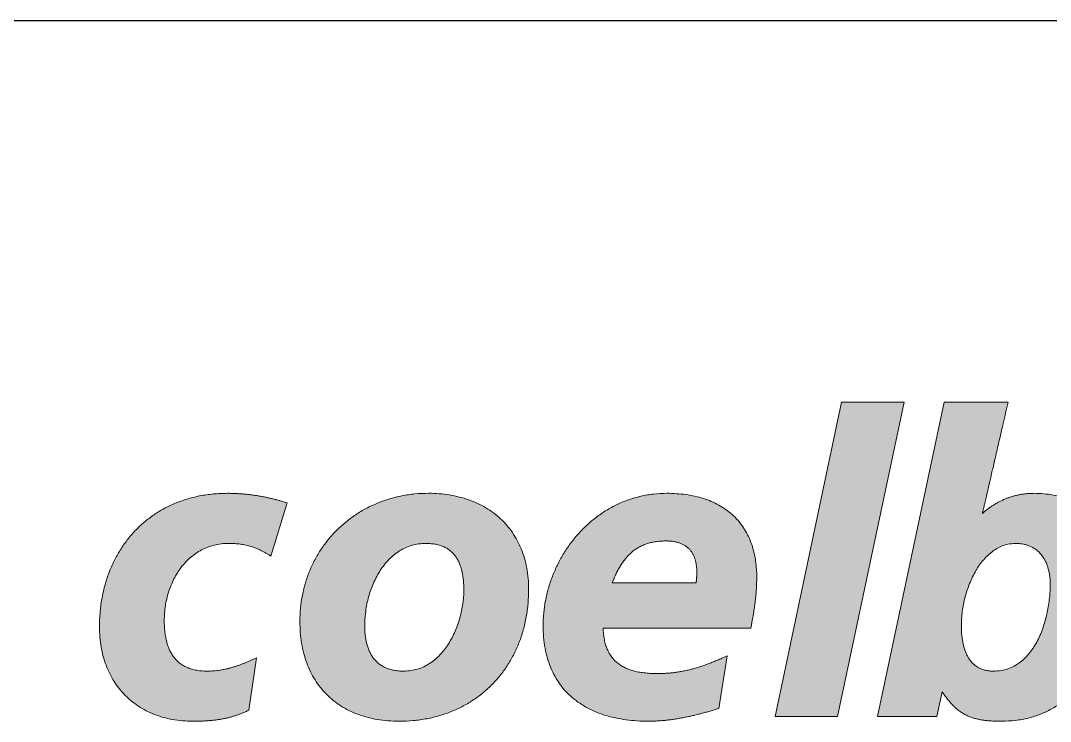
# Model space of a CAD drawing. Header units: millimetres. Extents: x 0 to 420, y 0 to 297.
# Drawn here: x 377.07 to 396.49, y 38.22 to 51.44 of the extents above; entities that cross this region are included whole.
import ezdxf

# ---------------------------------------------------------------- set-up
doc = ezdxf.new("R2010")
doc.units = ezdxf.units.MM
doc.layers.add('1', color=7, linetype='Continuous')

msp = doc.modelspace()

# ---------------------------------------------------------------- hatches: boundary and pattern name
at = {"layer": '1', "linetype": 'Continuous', "lineweight": 0}
msp.add_hatch(color=156, dxfattribs=at).paths.add_polyline_path([(393.736, 44.241), (392.479, 38.315), (391.3, 38.315), (392.556, 44.241)])
h = msp.add_hatch(color=156, dxfattribs=at)
h.dxf.hatch_style = 1
edge = h.paths.add_edge_path(flags=16)
edge.add_spline(control_points=[(395.874, 41.577), (395.823, 41.576), (395.733, 41.574), (395.61, 41.541), (395.505, 41.496), (395.407, 41.434), (395.316, 41.358), (395.232, 41.27), (395.155, 41.171), (395.085, 41.063), (395.023, 40.946), (394.968, 40.823), (394.921, 40.695), (394.883, 40.564), (394.852, 40.43), (394.83, 40.296), (394.816, 40.162), (394.812, 40.042), (394.814, 39.938), (394.82, 39.849), (394.831, 39.764), (394.845, 39.684), (394.865, 39.608), (394.889, 39.536), (394.918, 39.47), (394.952, 39.41), (394.991, 39.355), (395.035, 39.307), (395.085, 39.265), (395.141, 39.23), (395.203, 39.202), (395.27, 39.182), (395.343, 39.17), (395.441, 39.165), (395.56, 39.175), (395.692, 39.208), (395.813, 39.261), (395.922, 39.331), (396.02, 39.417), (396.108, 39.516), (396.185, 39.627), (396.253, 39.746), (396.311, 39.873), (396.361, 40.005), (396.402, 40.14), (396.434, 40.277), (396.459, 40.413), (396.477, 40.546), (396.487, 40.675), (396.491, 40.788), (396.488, 40.884), (396.48, 40.965), (396.467, 41.043), (396.448, 41.116), (396.425, 41.185), (396.396, 41.249), (396.362, 41.308), (396.323, 41.362), (396.279, 41.411), (396.23, 41.454), (396.176, 41.491), (396.117, 41.522), (396.054, 41.546), (395.973, 41.567), (395.912, 41.573), (395.874, 41.577)], knot_values=[0, 0, 0, 0, 0.153916, 0.26735, 0.380574, 0.495451, 0.613315, 0.734735, 0.86, 0.988894, 1.12107, 1.255795, 1.392362, 1.529829, 1.667334, 1.803843, 1.938417, 2.070066, 2.162599, 2.251607, 2.337075, 2.418929, 2.497279, 2.572202, 2.643979, 2.713043, 2.779829, 2.845173, 2.909902, 2.975088, 3.041826, 3.111413, 3.184967, 3.263664, 3.406112, 3.540599, 3.670737, 3.799479, 3.929001, 4.060704, 4.195201, 4.332562, 4.472234, 4.61348, 4.755197, 4.896128, 5.034824, 5.169823, 5.299517, 5.422284, 5.50713, 5.588645, 5.666947, 5.74229, 5.814809, 5.884898, 5.9529, 6.019267, 6.08457, 6.149398, 6.214481, 6.280515, 6.348284, 6.41852, 6.53158, 6.53158, 6.53158, 6.53158], degree=3, periodic=0)
edge = h.paths.add_edge_path()
edge.add_line((394.51, 38.697), (394.453, 38.78))
edge.add_line((394.453, 38.78), (394.352, 38.315))
edge.add_line((394.352, 38.315), (393.234, 38.315))
edge.add_line((393.234, 38.315), (394.491, 44.241))
edge.add_line((394.491, 44.241), (395.695, 44.241))
edge.add_spline(control_points=[(395.695, 44.241), (395.664, 44.108), (395.607, 43.859), (395.526, 43.512), (395.458, 43.214), (395.4, 42.963), (395.352, 42.755), (395.312, 42.584), (395.281, 42.449), (395.257, 42.343), (395.239, 42.265), (395.226, 42.209), (395.217, 42.174), (395.212, 42.151), (395.211, 42.144), (395.21, 42.142)], knot_values=[0, 0, 0, 0, 0.08349, 0.155702, 0.217462, 0.269577, 0.312864, 0.348122, 0.376177, 0.397826, 0.413901, 0.425191, 0.432522, 0.436693, 0.438192, 0.438192, 0.438192, 0.438192], degree=3, periodic=0)
edge.add_spline(control_points=[(395.21, 42.142), (395.226, 42.155), (395.257, 42.183), (395.307, 42.222), (395.358, 42.26), (395.411, 42.295), (395.466, 42.329), (395.523, 42.36), (395.581, 42.389), (395.641, 42.416), (395.703, 42.44), (395.766, 42.461), (395.832, 42.479), (395.898, 42.494), (395.967, 42.506), (396.038, 42.515), (396.11, 42.52), (396.221, 42.523), (396.368, 42.516), (396.544, 42.493), (396.708, 42.453), (396.859, 42.398), (396.998, 42.33), (397.124, 42.247), (397.238, 42.152), (397.339, 42.045), (397.428, 41.926), (397.504, 41.797), (397.569, 41.658), (397.622, 41.509), (397.662, 41.352), (397.691, 41.188), (397.708, 41.016), (397.714, 40.82), (397.706, 40.602), (397.682, 40.365), (397.641, 40.13), (397.583, 39.899), (397.509, 39.675), (397.418, 39.458), (397.311, 39.252), (397.186, 39.058), (397.045, 38.879), (396.886, 38.716), (396.71, 38.573), (396.517, 38.45), (396.306, 38.351), (396.077, 38.278), (395.832, 38.233), (395.629, 38.222), (395.478, 38.224), (395.386, 38.227), (395.299, 38.234), (395.216, 38.244), (395.138, 38.258), (395.064, 38.276), (394.993, 38.299), (394.926, 38.327), (394.861, 38.36), (394.799, 38.4), (394.738, 38.445), (394.679, 38.498), (394.622, 38.557), (394.565, 38.624), (394.529, 38.672), (394.51, 38.697)], knot_values=[0.000008, 0.000008, 0.000008, 0.000008, 0.012795, 0.025652, 0.038564, 0.051551, 0.064596, 0.077732, 0.090954, 0.104291, 0.117738, 0.131335, 0.145095, 0.159049, 0.173211, 0.187634, 0.202328, 0.217341, 0.255614, 0.291617, 0.325676, 0.358159, 0.389429, 0.419862, 0.44982, 0.479644, 0.509638, 0.540062, 0.57115, 0.603066, 0.635958, 0.669925, 0.705036, 0.741327, 0.789447, 0.837844, 0.886326, 0.934695, 0.982808, 1.03052, 1.077758, 1.124504, 1.170809, 1.216818, 1.262775, 1.309039, 1.356086, 1.40449, 1.454931, 1.508136, 1.528027, 1.546779, 1.564514, 1.581342, 1.597411, 1.612861, 1.627876, 1.642635, 1.657368, 1.672273, 1.687587, 1.703512, 1.720272, 1.738057, 1.757054, 1.757054, 1.757054, 1.757054], degree=3, periodic=0)
h = msp.add_hatch(color=156, dxfattribs=at)
h.dxf.hatch_style = 1
edge = h.paths.add_edge_path()
edge.add_spline(control_points=[(380.974, 42.522), (380.884, 42.519), (380.708, 42.515), (380.451, 42.476), (380.206, 42.416), (379.977, 42.333), (379.762, 42.229), (379.562, 42.105), (379.379, 41.961), (379.212, 41.8), (379.063, 41.622), (378.932, 41.428), (378.819, 41.22), (378.725, 40.999), (378.652, 40.766), (378.598, 40.521), (378.566, 40.267), (378.556, 40.028), (378.564, 39.813), (378.588, 39.626), (378.627, 39.448), (378.681, 39.279), (378.749, 39.121), (378.832, 38.974), (378.928, 38.838), (379.037, 38.714), (379.159, 38.602), (379.293, 38.504), (379.438, 38.419), (379.595, 38.349), (379.762, 38.293), (379.939, 38.253), (380.126, 38.228), (380.278, 38.222), (380.39, 38.223), (380.46, 38.225), (380.529, 38.227), (380.597, 38.231), (380.664, 38.237), (380.73, 38.244), (380.796, 38.252), (380.861, 38.263), (380.926, 38.275), (380.991, 38.29), (381.055, 38.307), (381.12, 38.327), (381.184, 38.349), (381.249, 38.374), (381.314, 38.401), (381.357, 38.422), (381.379, 38.432)], knot_values=[0, 0, 0, 0, 0.269734, 0.528943, 0.77935, 1.022705, 1.260638, 1.494792, 1.726672, 1.957704, 2.189188, 2.422304, 2.658162, 2.897733, 3.141944, 3.391583, 3.647503, 3.910392, 4.105863, 4.294049, 4.475791, 4.652074, 4.823814, 4.992029, 5.157835, 5.322328, 5.486662, 5.652027, 5.819636, 5.990603, 6.166136, 6.347303, 6.535227, 6.730846, 6.802192, 6.872254, 6.941247, 7.009258, 7.07652, 7.143158, 7.209365, 7.275339, 7.341314, 7.407479, 7.474088, 7.541295, 7.609464, 7.678737, 7.749434, 7.821769, 7.821769, 7.821769, 7.821769], degree=3, periodic=0)
edge.add_line((381.379, 38.432), (381.519, 39.42))
edge.add_line((381.519, 39.42), (381.463, 39.393))
edge.add_spline(control_points=[(381.463, 39.393), (381.445, 39.385), (381.408, 39.367), (381.352, 39.343), (381.296, 39.32), (381.24, 39.297), (381.183, 39.277), (381.126, 39.257), (381.069, 39.24), (381.011, 39.224), (380.952, 39.209), (380.893, 39.197), (380.834, 39.186), (380.773, 39.178), (380.713, 39.172), (380.651, 39.168), (380.571, 39.167), (380.476, 39.171), (380.371, 39.186), (380.276, 39.211), (380.191, 39.244), (380.115, 39.287), (380.048, 39.337), (379.991, 39.394), (379.941, 39.458), (379.899, 39.528), (379.865, 39.603), (379.837, 39.683), (379.815, 39.767), (379.8, 39.854), (379.789, 39.944), (379.783, 40.036), (379.78, 40.143), (379.785, 40.266), (379.8, 40.4), (379.826, 40.533), (379.862, 40.663), (379.907, 40.788), (379.962, 40.907), (380.026, 41.021), (380.099, 41.127), (380.182, 41.224), (380.273, 41.312), (380.374, 41.39), (380.482, 41.455), (380.6, 41.508), (380.725, 41.547), (380.859, 41.572), (380.97, 41.578), (381.055, 41.576), (381.111, 41.574), (381.165, 41.569), (381.218, 41.563), (381.269, 41.555), (381.319, 41.545), (381.368, 41.534), (381.417, 41.52), (381.464, 41.504), (381.512, 41.486), (381.558, 41.467), (381.605, 41.445), (381.652, 41.421), (381.699, 41.395), (381.747, 41.366), (381.778, 41.346), (381.794, 41.336)], knot_values=[0, 0, 0, 0, 0.061246, 0.122231, 0.182998, 0.243519, 0.303885, 0.364091, 0.424244, 0.48428, 0.544401, 0.604609, 0.665057, 0.725765, 0.786891, 0.848527, 0.910879, 1.026593, 1.132425, 1.229946, 1.320788, 1.406649, 1.489198, 1.569964, 1.650271, 1.731143, 1.813439, 1.897619, 1.983944, 2.072453, 2.163109, 2.255596, 2.349677, 2.485881, 2.621692, 2.756784, 2.890945, 3.023901, 3.155487, 3.285597, 3.414307, 3.541724, 3.668226, 3.794351, 3.92088, 4.048849, 4.179493, 4.314277, 4.454827, 4.512719, 4.568687, 4.623048, 4.676019, 4.727901, 4.778881, 4.829305, 4.87939, 4.929478, 4.979786, 5.03059, 5.082131, 5.134721, 5.188528, 5.24384, 5.300837, 5.300837, 5.300837, 5.300837], degree=3, periodic=0)
edge.add_line((381.794, 41.336), (382.096, 42.344))
edge.add_line((382.096, 42.344), (382.027, 42.364))
edge.add_spline(control_points=[(382.027, 42.364), (382.004, 42.371), (381.958, 42.384), (381.889, 42.402), (381.82, 42.419), (381.751, 42.435), (381.682, 42.45), (381.612, 42.463), (381.543, 42.475), (381.473, 42.486), (381.403, 42.495), (381.332, 42.503), (381.262, 42.51), (381.191, 42.515), (381.119, 42.519), (381.047, 42.521), (380.999, 42.521), (380.974, 42.522)], knot_values=[0, 0, 0, 0, 0.071823, 0.14328, 0.21448, 0.285408, 0.356191, 0.426831, 0.497454, 0.568028, 0.638698, 0.709508, 0.780561, 0.85184, 0.923496, 0.995573, 1.068179, 1.068179, 1.068179, 1.068179], degree=3, periodic=0)
h = msp.add_hatch(color=156, dxfattribs=at)
h.dxf.hatch_style = 1
edge = h.paths.add_edge_path()
edge.add_spline(control_points=[(382.338, 40.106), (382.341, 40.19), (382.345, 40.357), (382.382, 40.601), (382.44, 40.836), (382.52, 41.06), (382.62, 41.273), (382.74, 41.472), (382.877, 41.658), (383.032, 41.829), (383.204, 41.983), (383.39, 42.121), (383.59, 42.24), (383.803, 42.34), (384.028, 42.42), (384.264, 42.478), (384.51, 42.514), (384.745, 42.525), (384.963, 42.517), (385.159, 42.493), (385.346, 42.455), (385.523, 42.402), (385.69, 42.334), (385.847, 42.251), (385.992, 42.155), (386.124, 42.044), (386.244, 41.92), (386.349, 41.783), (386.44, 41.634), (386.517, 41.471), (386.577, 41.297), (386.621, 41.111), (386.647, 40.913), (386.656, 40.689), (386.645, 40.446), (386.612, 40.191), (386.556, 39.947), (386.479, 39.715), (386.382, 39.496), (386.266, 39.29), (386.131, 39.1), (385.978, 38.925), (385.808, 38.767), (385.622, 38.628), (385.421, 38.507), (385.205, 38.405), (384.975, 38.325), (384.732, 38.266), (384.477, 38.231), (384.232, 38.22), (384.004, 38.228), (383.801, 38.253), (383.61, 38.294), (383.43, 38.351), (383.262, 38.423), (383.107, 38.511), (382.965, 38.612), (382.837, 38.728), (382.722, 38.858), (382.621, 39.001), (382.535, 39.157), (382.464, 39.325), (382.408, 39.504), (382.368, 39.695), (382.343, 39.897), (382.34, 40.036), (382.338, 40.106)], knot_values=[0, 0, 0, 0, 0.252494, 0.498829, 0.740101, 0.977393, 1.21157, 1.443583, 1.67418, 1.904147, 2.134197, 2.365048, 2.597491, 2.832276, 3.070303, 3.312533, 3.559974, 3.813803, 4.017471, 4.214206, 4.40459, 4.58939, 4.769375, 4.945509, 5.118825, 5.290466, 5.461708, 5.633907, 5.808471, 5.986881, 6.170615, 6.361104, 6.559813, 6.76804, 7.032403, 7.288847, 7.538424, 7.782124, 8.0211, 8.25635, 8.489037, 8.720302, 8.95128, 9.183249, 9.417455, 9.655187, 9.897849, 10.146764, 10.403377, 10.669105, 10.88251, 11.086196, 11.281309, 11.469077, 11.650766, 11.827842, 12.00178, 12.174166, 12.346545, 12.520501, 12.697573, 12.879147, 13.066581, 13.261138, 13.463895, 13.67588, 13.67588, 13.67588, 13.67588], degree=3, periodic=0)
edge = h.paths.add_edge_path(flags=16)
edge.add_spline(control_points=[(383.561, 40.093), (383.561, 40.04), (383.561, 39.959), (383.57, 39.849), (383.582, 39.764), (383.599, 39.683), (383.622, 39.607), (383.651, 39.535), (383.686, 39.469), (383.727, 39.409), (383.775, 39.354), (383.829, 39.306), (383.889, 39.264), (383.957, 39.229), (384.032, 39.202), (384.114, 39.182), (384.204, 39.17), (384.311, 39.166), (384.432, 39.174), (384.559, 39.203), (384.678, 39.249), (384.788, 39.31), (384.889, 39.386), (384.983, 39.474), (385.067, 39.573), (385.143, 39.681), (385.21, 39.797), (385.268, 39.92), (385.318, 40.046), (385.358, 40.176), (385.39, 40.308), (385.413, 40.44), (385.427, 40.571), (385.431, 40.688), (385.429, 40.792), (385.423, 40.881), (385.412, 40.967), (385.397, 41.048), (385.376, 41.125), (385.35, 41.198), (385.318, 41.265), (385.28, 41.327), (385.235, 41.384), (385.183, 41.433), (385.124, 41.476), (385.058, 41.513), (384.984, 41.541), (384.901, 41.562), (384.811, 41.574), (384.702, 41.579), (384.58, 41.571), (384.45, 41.543), (384.328, 41.498), (384.216, 41.437), (384.112, 41.362), (384.017, 41.275), (383.931, 41.177), (383.854, 41.069), (383.785, 40.953), (383.726, 40.831), (383.676, 40.702), (383.634, 40.57), (383.602, 40.436), (383.574, 40.277), (383.566, 40.162), (383.561, 40.093)], knot_values=[0, 0, 0, 0, 0.156061, 0.245326, 0.331167, 0.413623, 0.493022, 0.569592, 0.64387, 0.716496, 0.788309, 0.860274, 0.933472, 1.009085, 1.088309, 1.172366, 1.262338, 1.359295, 1.493669, 1.622816, 1.749125, 1.874615, 2.000723, 2.128404, 2.258155, 2.390142, 2.524052, 2.659533, 2.795895, 2.932402, 3.068132, 3.202256, 3.333741, 3.461737, 3.554463, 3.644035, 3.73029, 3.813301, 3.893102, 3.969962, 4.044307, 4.116728, 4.188044, 4.259279, 4.331665, 4.406531, 4.485302, 4.569331, 4.659973, 4.758408, 4.89576, 5.02742, 5.155768, 5.282717, 5.409876, 5.53822, 5.668451, 5.800865, 5.935414, 6.071802, 6.20959, 6.348146, 6.486828, 6.624819, 6.83231, 6.83231, 6.83231, 6.83231], degree=3, periodic=0)
h = msp.add_hatch(color=156, dxfattribs=at)
h.dxf.hatch_style = 1
edge = h.paths.add_edge_path()
edge.add_spline(control_points=[(390.954, 41.021), (390.947, 41.118), (390.935, 41.272), (390.888, 41.476), (390.835, 41.632), (390.767, 41.775), (390.686, 41.905), (390.592, 42.024), (390.486, 42.129), (390.367, 42.222), (390.238, 42.303), (390.097, 42.37), (389.947, 42.426), (389.786, 42.469), (389.617, 42.5), (389.439, 42.518), (389.235, 42.525), (389.009, 42.513), (388.769, 42.471), (388.539, 42.404), (388.321, 42.314), (388.115, 42.202), (387.923, 42.07), (387.745, 41.919), (387.582, 41.752), (387.434, 41.57), (387.304, 41.375), (387.191, 41.169), (387.096, 40.953), (387.021, 40.73), (386.967, 40.5), (386.933, 40.266), (386.922, 40.034), (386.931, 39.811), (386.959, 39.602), (387.004, 39.408), (387.067, 39.229), (387.146, 39.065), (387.241, 38.916), (387.352, 38.782), (387.477, 38.662), (387.616, 38.557), (387.767, 38.467), (387.931, 38.391), (388.107, 38.329), (388.294, 38.281), (388.49, 38.247), (388.697, 38.227), (388.866, 38.222), (388.994, 38.224), (389.079, 38.227), (389.163, 38.233), (389.248, 38.241), (389.332, 38.252), (389.415, 38.264), (389.499, 38.277), (389.582, 38.293), (389.665, 38.31), (389.748, 38.328), (389.83, 38.348), (389.912, 38.369), (389.994, 38.391), (390.075, 38.414), (390.156, 38.438), (390.21, 38.455), (390.237, 38.463)], knot_values=[0, 0, 0, 0, 0.291677, 0.463178, 0.626721, 0.784004, 0.936781, 1.08686, 1.235945, 1.385717, 1.537619, 1.692986, 1.852903, 2.018315, 2.189935, 2.368344, 2.553952, 2.803049, 3.045668, 3.283787, 3.518942, 3.752509, 3.985316, 4.21808, 4.451148, 4.684837, 4.919088, 5.15389, 5.389109, 5.624725, 5.8606, 6.09682, 6.333529, 6.556648, 6.766184, 6.964114, 7.152523, 7.333492, 7.509298, 7.682116, 7.854095, 8.027077, 8.202936, 8.383061, 8.568707, 8.760769, 8.960069, 9.167092, 9.382257, 9.467206, 9.552009, 9.636691, 9.721354, 9.805952, 9.890585, 9.975205, 10.059881, 10.144543, 10.22925, 10.313954, 10.398673, 10.48334, 10.567964, 10.652488, 10.736909, 10.736909, 10.736909, 10.736909], degree=3, periodic=0)
edge.add_line((390.237, 38.463), (390.397, 39.456))
edge.add_line((390.397, 39.456), (390.315, 39.419))
edge.add_spline(control_points=[(390.315, 39.419), (390.289, 39.408), (390.236, 39.384), (390.156, 39.351), (390.077, 39.319), (389.998, 39.29), (389.919, 39.262), (389.84, 39.237), (389.761, 39.213), (389.681, 39.193), (389.6, 39.174), (389.518, 39.158), (389.435, 39.145), (389.35, 39.135), (389.264, 39.127), (389.176, 39.122), (389.076, 39.121), (388.969, 39.123), (388.857, 39.131), (388.751, 39.145), (388.653, 39.166), (388.562, 39.192), (388.479, 39.226), (388.402, 39.266), (388.333, 39.314), (388.272, 39.369), (388.218, 39.432), (388.172, 39.503), (388.133, 39.582), (388.102, 39.67), (388.079, 39.765), (388.063, 39.87), (388.059, 39.943), (388.057, 39.981)], knot_values=[0, 0, 0, 0, 0.087482, 0.173708, 0.258797, 0.343017, 0.426497, 0.509488, 0.592171, 0.674864, 0.757745, 0.841104, 0.925186, 1.010358, 1.096829, 1.184948, 1.275014, 1.39461, 1.507208, 1.613221, 1.713036, 1.807384, 1.896932, 1.982729, 2.065879, 2.14788, 2.230055, 2.31404, 2.401386, 2.493445, 2.591602, 2.696959, 2.810474, 2.810474, 2.810474, 2.810474], degree=3, periodic=0)
edge.add_line((388.057, 39.981), (390.841, 39.981))
edge.add_line((390.841, 39.981), (390.853, 40.041))
edge.add_spline(control_points=[(390.853, 40.041), (390.857, 40.061), (390.865, 40.1), (390.876, 40.16), (390.887, 40.219), (390.897, 40.279), (390.906, 40.338), (390.915, 40.398), (390.923, 40.457), (390.93, 40.516), (390.936, 40.576), (390.942, 40.636), (390.946, 40.696), (390.95, 40.756), (390.952, 40.817), (390.955, 40.905), (390.955, 40.973), (390.954, 41.021)], knot_values=[0, 0, 0, 0, 0.060912, 0.121542, 0.181971, 0.242169, 0.302277, 0.362239, 0.422177, 0.482068, 0.542025, 0.602049, 0.662273, 0.722663, 0.783334, 0.844299, 0.987279, 0.987279, 0.987279, 0.987279], degree=3, periodic=0)
edge = h.paths.add_edge_path(flags=16)
edge.add_spline(control_points=[(389.241, 41.623), (389.264, 41.623), (389.31, 41.622), (389.377, 41.615), (389.439, 41.603), (389.496, 41.586), (389.549, 41.565), (389.597, 41.539), (389.641, 41.508), (389.68, 41.473), (389.714, 41.433), (389.744, 41.389), (389.769, 41.34), (389.789, 41.286), (389.805, 41.229), (389.816, 41.167), (389.823, 41.101), (389.825, 41.051), (389.824, 41.019), (389.824, 41.006), (389.824, 40.994), (389.824, 40.981), (389.823, 40.969), (389.823, 40.956), (389.822, 40.944), (389.821, 40.932), (389.82, 40.919), (389.819, 40.907), (389.818, 40.895), (389.817, 40.882), (389.816, 40.87), (389.814, 40.858), (389.813, 40.846), (389.812, 40.837), (389.811, 40.833)], knot_values=[0, 0, 0, 0, 0.07094, 0.137635, 0.200458, 0.259936, 0.316565, 0.371034, 0.424023, 0.476288, 0.528579, 0.581689, 0.636315, 0.693099, 0.752637, 0.815375, 0.881742, 0.952058, 0.96484, 0.977506, 0.990096, 1.002611, 1.015092, 1.027479, 1.039852, 1.052173, 1.06452, 1.076818, 1.089125, 1.101438, 1.113821, 1.126178, 1.138604, 1.151059, 1.151059, 1.151059, 1.151059], degree=3, periodic=0)
edge.add_line((389.811, 40.833), (388.226, 40.833))
edge.add_line((388.226, 40.833), (388.263, 40.921))
edge.add_spline(control_points=[(388.263, 40.921), (388.276, 40.95), (388.301, 41.005), (388.343, 41.085), (388.387, 41.16), (388.433, 41.23), (388.484, 41.295), (388.538, 41.355), (388.596, 41.41), (388.658, 41.459), (388.725, 41.502), (388.797, 41.539), (388.874, 41.569), (388.957, 41.593), (389.046, 41.61), (389.141, 41.621), (389.207, 41.623), (389.241, 41.623)], knot_values=[0, 0, 0, 0, 0.092657, 0.182288, 0.269142, 0.353426, 0.43553, 0.515925, 0.595223, 0.674005, 0.753225, 0.833696, 0.916444, 1.002353, 1.092479, 1.18775, 1.289117, 1.289117, 1.289117, 1.289117], degree=3, periodic=0)

# ---------------------------------------------------------------- linework, layer by layer
at = {"layer": '1', "color": 30}
msp.add_line((25, 51.438), (410, 51.438), dxfattribs=at)
at = {"layer": '1', "color": 156, "linetype": 'Continuous', "lineweight": 0}
for p, q in [((391.3, 38.315), (392.556, 44.241)), ((393.736, 44.241), (392.479, 38.315)), ((392.556, 44.241), (393.736, 44.241)), ((382.096, 42.344), (381.794, 41.336)), ((382.027, 42.364), (382.096, 42.344)), ((388.263, 40.921), (388.226, 40.833)), ((388.226, 40.833), (389.811, 40.833)), ((390.853, 40.041), (390.841, 39.981)), ((390.841, 39.981), (388.057, 39.981)), ((390.397, 39.456), (390.237, 38.463)), ((390.315, 39.419), (390.397, 39.456)), ((381.519, 39.42), (381.379, 38.432)), ((381.463, 39.393), (381.519, 39.42)), ((392.479, 38.315), (391.3, 38.315))]:
    msp.add_line(p, q, dxfattribs=at)
at = {"layer": '1', "color": 156, "linetype": 'Continuous', "lineweight": 0, "flags": 128}
msp.add_lwpolyline([(394.51, 38.697), (394.453, 38.78), (394.352, 38.315), (393.234, 38.315), (394.491, 44.241), (395.695, 44.241)], dxfattribs=at)
at = {"layer": '1', "color": 156, "linetype": 'Continuous', "lineweight": 0}
for points, knots in [([(395.695, 44.241), (395.664, 44.108), (395.607, 43.859), (395.526, 43.512), (395.458, 43.214), (395.4, 42.963), (395.352, 42.755), (395.312, 42.584), (395.281, 42.449), (395.257, 42.343), (395.239, 42.265), (395.226, 42.209), (395.217, 42.174), (395.212, 42.151), (395.211, 42.144), (395.21, 42.142)], [0, 0, 0, 0, 0.0834899, 0.1557019, 0.2174622, 0.2695767, 0.312864, 0.3481224, 0.376177, 0.3978263, 0.4139011, 0.4251913, 0.432522, 0.4366925, 0.4381921, 0.4381921, 0.4381921, 0.4381921]), ([(395.21, 42.142), (395.226, 42.155), (395.257, 42.183), (395.307, 42.222), (395.358, 42.26), (395.411, 42.295), (395.466, 42.329), (395.523, 42.36), (395.581, 42.389), (395.641, 42.416), (395.703, 42.44), (395.766, 42.461), (395.832, 42.479), (395.898, 42.494), (395.967, 42.506), (396.038, 42.515), (396.11, 42.52), (396.221, 42.523), (396.368, 42.516), (396.544, 42.493), (396.708, 42.453), (396.859, 42.398), (396.998, 42.33), (397.124, 42.247), (397.238, 42.152), (397.339, 42.045), (397.428, 41.926), (397.504, 41.797), (397.569, 41.658), (397.622, 41.509), (397.662, 41.352), (397.691, 41.188), (397.708, 41.016), (397.714, 40.82), (397.706, 40.602), (397.682, 40.365), (397.641, 40.13), (397.583, 39.899), (397.509, 39.675), (397.418, 39.458), (397.311, 39.252), (397.186, 39.058), (397.045, 38.879), (396.886, 38.716), (396.71, 38.573), (396.517, 38.45), (396.306, 38.351), (396.077, 38.278), (395.832, 38.233), (395.629, 38.222), (395.478, 38.224), (395.386, 38.227), (395.299, 38.234), (395.216, 38.244), (395.138, 38.258), (395.064, 38.276), (394.993, 38.299), (394.926, 38.327), (394.861, 38.36), (394.799, 38.4), (394.738, 38.445), (394.679, 38.498), (394.622, 38.557), (394.565, 38.624), (394.529, 38.672), (394.51, 38.697)], [0.000008, 0.000008, 0.000008, 0.000008, 0.012795, 0.025652, 0.038564, 0.051551, 0.064596, 0.077732, 0.090954, 0.104291, 0.117738, 0.131335, 0.145095, 0.159049, 0.173211, 0.187634, 0.202328, 0.217341, 0.255614, 0.291617, 0.325676, 0.358159, 0.389429, 0.419862, 0.44982, 0.479644, 0.509638, 0.540062, 0.57115, 0.603066, 0.635958, 0.669925, 0.705036, 0.741327, 0.789447, 0.837844, 0.886326, 0.934695, 0.982808, 1.03052, 1.077758, 1.124504, 1.170809, 1.216818, 1.262775, 1.309039, 1.356086, 1.40449, 1.454931, 1.508136, 1.528027, 1.546779, 1.564514, 1.581342, 1.597411, 1.612861, 1.627876, 1.642635, 1.657368, 1.672273, 1.687587, 1.703512, 1.720272, 1.738057, 1.757054, 1.757054, 1.757054, 1.757054])]:
    msp.add_open_spline(points, degree=3, knots=knots, dxfattribs=at)
for points in [[(381.379, 38.432), (381.314, 38.401), (381.248, 38.374), (381.184, 38.349), (381.119, 38.327), (381.055, 38.307), (380.991, 38.29), (380.926, 38.276), (380.861, 38.263), (380.796, 38.253), (380.731, 38.244), (380.664, 38.237), (380.597, 38.231), (380.529, 38.228), (380.46, 38.225), (380.39, 38.223), (380.319, 38.223), (380.124, 38.231), (379.937, 38.256), (379.761, 38.296), (379.594, 38.352), (379.438, 38.422), (379.294, 38.507), (379.16, 38.605), (379.039, 38.716), (378.93, 38.839), (378.835, 38.975), (378.752, 39.121), (378.684, 39.279), (378.63, 39.447), (378.591, 39.624), (378.567, 39.811), (378.559, 40.006), (378.57, 40.269), (378.602, 40.523), (378.656, 40.766), (378.73, 40.999), (378.823, 41.22), (378.935, 41.427), (379.066, 41.62), (379.215, 41.797), (379.381, 41.958), (379.564, 42.101), (379.763, 42.225), (379.977, 42.329), (380.205, 42.411), (380.448, 42.472), (380.705, 42.509), (380.974, 42.522)], [(380.974, 42.522), (381.047, 42.521), (381.119, 42.519), (381.191, 42.515), (381.262, 42.51), (381.332, 42.503), (381.403, 42.495), (381.473, 42.486), (381.543, 42.475), (381.612, 42.463), (381.682, 42.45), (381.751, 42.435), (381.82, 42.419), (381.889, 42.402), (381.958, 42.384), (382.027, 42.364)], [(382.338, 40.106), (382.351, 40.358), (382.386, 40.602), (382.444, 40.836), (382.524, 41.06), (382.624, 41.272), (382.743, 41.471), (382.88, 41.656), (383.035, 41.826), (383.206, 41.98), (383.391, 42.118), (383.591, 42.237), (383.804, 42.336), (384.028, 42.416), (384.263, 42.474), (384.508, 42.51), (384.762, 42.522), (384.965, 42.514), (385.16, 42.49), (385.347, 42.452), (385.524, 42.398), (385.69, 42.33), (385.846, 42.248), (385.99, 42.152), (386.122, 42.042), (386.241, 41.919), (386.346, 41.782), (386.437, 41.633), (386.513, 41.472), (386.573, 41.298), (386.617, 41.113), (386.644, 40.916), (386.653, 40.708), (386.641, 40.444), (386.607, 40.19), (386.552, 39.946), (386.475, 39.715), (386.378, 39.496), (386.262, 39.292), (386.128, 39.102), (385.975, 38.928), (385.806, 38.771), (385.621, 38.631), (385.42, 38.511), (385.205, 38.41), (384.976, 38.329), (384.734, 38.271), (384.48, 38.235), (384.214, 38.223), (384.001, 38.231), (383.799, 38.256), (383.608, 38.298), (383.429, 38.355), (383.262, 38.427), (383.108, 38.514), (382.967, 38.615), (382.839, 38.731), (382.725, 38.86), (382.624, 39.002), (382.539, 39.157), (382.468, 39.324), (382.412, 39.503), (382.371, 39.693), (382.347, 39.894), (382.338, 40.106)], [(390.237, 38.463), (390.156, 38.438), (390.075, 38.414), (389.994, 38.391), (389.912, 38.369), (389.83, 38.348), (389.748, 38.329), (389.665, 38.31), (389.582, 38.293), (389.499, 38.278), (389.415, 38.264), (389.332, 38.252), (389.248, 38.242), (389.163, 38.234), (389.079, 38.228), (388.994, 38.224), (388.909, 38.223), (388.694, 38.23), (388.488, 38.25), (388.292, 38.284), (388.106, 38.332), (387.931, 38.394), (387.767, 38.47), (387.617, 38.561), (387.479, 38.665), (387.354, 38.784), (387.245, 38.917), (387.15, 39.066), (387.071, 39.228), (387.008, 39.406), (386.963, 39.599), (386.935, 39.806), (386.925, 40.029), (386.937, 40.266), (386.97, 40.499), (387.025, 40.729), (387.1, 40.952), (387.194, 41.168), (387.307, 41.374), (387.437, 41.568), (387.584, 41.75), (387.747, 41.916), (387.925, 42.067), (388.117, 42.198), (388.322, 42.31), (388.54, 42.4), (388.768, 42.466), (389.007, 42.508), (389.256, 42.522), (389.442, 42.515), (389.619, 42.497), (389.788, 42.466), (389.948, 42.423), (390.098, 42.368), (390.237, 42.3), (390.366, 42.219), (390.484, 42.127), (390.59, 42.022), (390.683, 41.905), (390.764, 41.775), (390.831, 41.632), (390.884, 41.478), (390.923, 41.311), (390.954, 41.021)], [(381.794, 41.336), (381.746, 41.366), (381.699, 41.395), (381.652, 41.421), (381.605, 41.445), (381.558, 41.466), (381.511, 41.486), (381.464, 41.504), (381.417, 41.52), (381.368, 41.533), (381.319, 41.545), (381.269, 41.555), (381.218, 41.563), (381.165, 41.569), (381.111, 41.573), (381.055, 41.576), (380.998, 41.577), (380.857, 41.569), (380.725, 41.544), (380.6, 41.506), (380.483, 41.453), (380.375, 41.388), (380.275, 41.311), (380.184, 41.223), (380.101, 41.126), (380.028, 41.02), (379.964, 40.907), (379.909, 40.787), (379.863, 40.662), (379.828, 40.533), (379.802, 40.4), (379.787, 40.266), (379.781, 40.129), (379.783, 40.035), (379.79, 39.943), (379.801, 39.853), (379.817, 39.766), (379.838, 39.683), (379.866, 39.603), (379.901, 39.528), (379.943, 39.459), (379.992, 39.396), (380.049, 39.339), (380.115, 39.289), (380.19, 39.247), (380.274, 39.213), (380.369, 39.188), (380.473, 39.173), (380.589, 39.168), (380.651, 39.169), (380.713, 39.173), (380.774, 39.179), (380.834, 39.187), (380.893, 39.197), (380.952, 39.21), (381.011, 39.224), (381.068, 39.24), (381.126, 39.258), (381.183, 39.277), (381.24, 39.298), (381.296, 39.32), (381.352, 39.343), (381.408, 39.368), (381.463, 39.393)], [(383.561, 40.093), (383.563, 39.936), (383.571, 39.848), (383.583, 39.763), (383.601, 39.682), (383.624, 39.606), (383.653, 39.535), (383.688, 39.47), (383.728, 39.409), (383.776, 39.355), (383.829, 39.307), (383.89, 39.266), (383.957, 39.231), (384.031, 39.204), (384.113, 39.184), (384.202, 39.172), (384.299, 39.168), (384.433, 39.178), (384.559, 39.206), (384.677, 39.252), (384.786, 39.313), (384.887, 39.388), (384.98, 39.475), (385.065, 39.574), (385.141, 39.682), (385.208, 39.798), (385.266, 39.92), (385.316, 40.047), (385.357, 40.177), (385.389, 40.309), (385.412, 40.441), (385.426, 40.572), (385.43, 40.7), (385.428, 40.793), (385.422, 40.882), (385.411, 40.967), (385.396, 41.049), (385.375, 41.126), (385.349, 41.198), (385.317, 41.265), (385.278, 41.327), (385.234, 41.383), (385.182, 41.432), (385.124, 41.475), (385.058, 41.51), (384.985, 41.539), (384.903, 41.56), (384.814, 41.572), (384.715, 41.577), (384.578, 41.567), (384.45, 41.539), (384.329, 41.495), (384.217, 41.435), (384.114, 41.361), (384.019, 41.274), (383.933, 41.176), (383.856, 41.069), (383.787, 40.953), (383.728, 40.83), (383.677, 40.702), (383.635, 40.57), (383.603, 40.435), (383.58, 40.299), (383.561, 40.093)], [(389.241, 41.623), (389.139, 41.62), (389.045, 41.609), (388.956, 41.592), (388.874, 41.568), (388.797, 41.537), (388.725, 41.5), (388.658, 41.458), (388.596, 41.409), (388.539, 41.355), (388.485, 41.295), (388.435, 41.23), (388.388, 41.16), (388.344, 41.085), (388.302, 41.006), (388.263, 40.921)], [(389.811, 40.833), (389.813, 40.846), (389.814, 40.858), (389.816, 40.87), (389.817, 40.882), (389.818, 40.895), (389.819, 40.907), (389.82, 40.919), (389.821, 40.932), (389.822, 40.944), (389.823, 40.956), (389.823, 40.969), (389.824, 40.981), (389.824, 40.994), (389.824, 41.006), (389.824, 41.019), (389.824, 41.032), (389.822, 41.102), (389.815, 41.168), (389.804, 41.23), (389.788, 41.287), (389.768, 41.34), (389.743, 41.389), (389.713, 41.433), (389.679, 41.472), (389.64, 41.507), (389.597, 41.538), (389.549, 41.564), (389.497, 41.585), (389.439, 41.602), (389.378, 41.614), (389.311, 41.621), (389.241, 41.623)], [(395.874, 41.577), (395.72, 41.567), (395.611, 41.539), (395.507, 41.493), (395.41, 41.432), (395.319, 41.357), (395.235, 41.27), (395.157, 41.171), (395.087, 41.063), (395.025, 40.946), (394.97, 40.823), (394.923, 40.695), (394.884, 40.563), (394.853, 40.429), (394.831, 40.295), (394.817, 40.161), (394.813, 40.029), (394.815, 39.937), (394.821, 39.848), (394.832, 39.763), (394.847, 39.683), (394.866, 39.607), (394.89, 39.536), (394.919, 39.47), (394.953, 39.41), (394.992, 39.356), (395.037, 39.308), (395.086, 39.266), (395.141, 39.232), (395.202, 39.204), (395.269, 39.184), (395.341, 39.172), (395.42, 39.168), (395.562, 39.179), (395.692, 39.212), (395.812, 39.264), (395.92, 39.334), (396.018, 39.419), (396.105, 39.517), (396.183, 39.627), (396.251, 39.746), (396.309, 39.873), (396.359, 40.005), (396.4, 40.141), (396.433, 40.278), (396.458, 40.414), (396.476, 40.548), (396.486, 40.677), (396.49, 40.8), (396.487, 40.885), (396.479, 40.966), (396.466, 41.043), (396.447, 41.116), (396.424, 41.185), (396.395, 41.249), (396.361, 41.308), (396.322, 41.362), (396.278, 41.41), (396.23, 41.453), (396.176, 41.49), (396.117, 41.52), (396.054, 41.545), (395.986, 41.562), (395.874, 41.577)], [(390.954, 41.021), (390.954, 40.878), (390.952, 40.817), (390.95, 40.756), (390.946, 40.696), (390.942, 40.636), (390.936, 40.576), (390.93, 40.516), (390.923, 40.457), (390.915, 40.398), (390.906, 40.338), (390.897, 40.279), (390.887, 40.22), (390.876, 40.16), (390.865, 40.1), (390.853, 40.041)], [(388.057, 39.981), (388.065, 39.868), (388.081, 39.763), (388.104, 39.668), (388.135, 39.581), (388.174, 39.503), (388.22, 39.433), (388.273, 39.37), (388.334, 39.315), (388.403, 39.268), (388.478, 39.228), (388.561, 39.194), (388.652, 39.167), (388.749, 39.147), (388.854, 39.133), (388.967, 39.124), (389.086, 39.121), (389.176, 39.123), (389.264, 39.128), (389.351, 39.135), (389.435, 39.146), (389.518, 39.159), (389.6, 39.175), (389.681, 39.193), (389.761, 39.214), (389.84, 39.237), (389.919, 39.262), (389.998, 39.29), (390.077, 39.319), (390.156, 39.351), (390.235, 39.384), (390.315, 39.419)]]:
    msp.add_spline(points, degree=3, dxfattribs=at)

doc.saveas('drawing.dxf')
